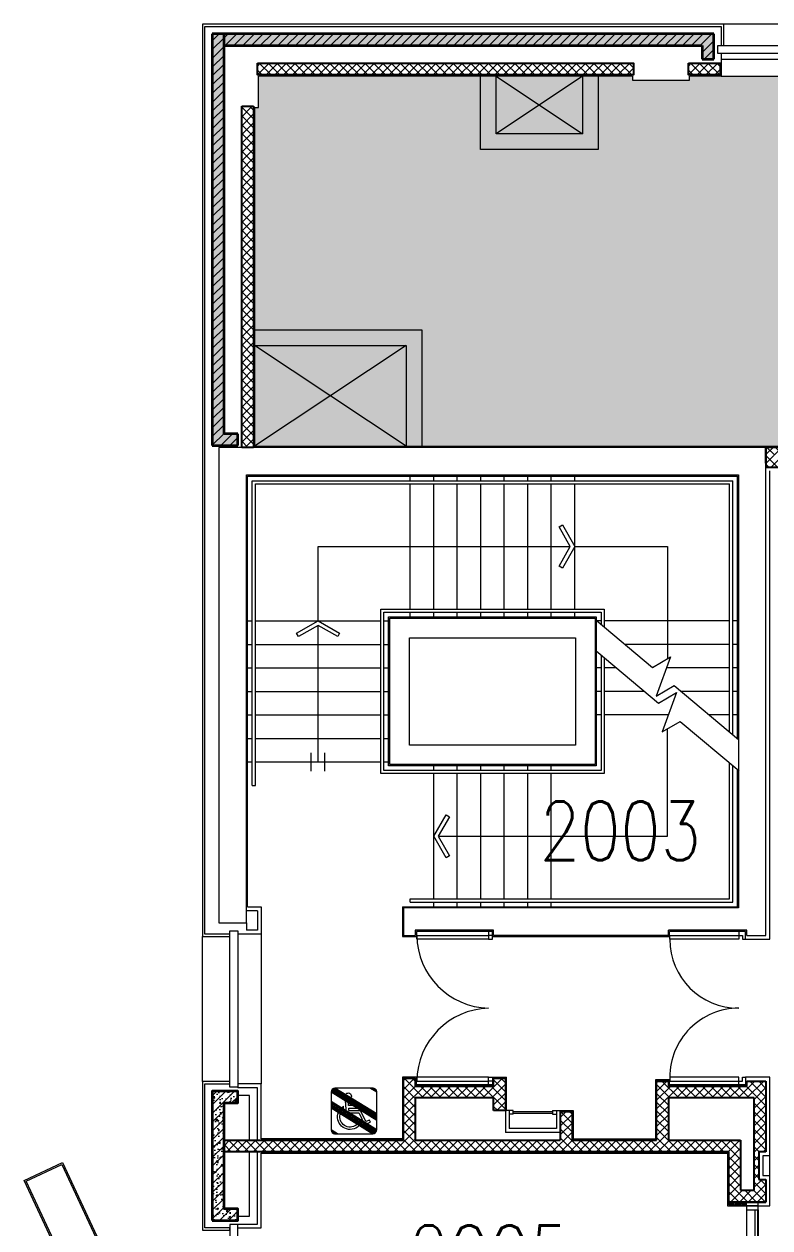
# Model space of a CAD drawing. Header units: inches. Extents: x 342932 to 557958, y 80625 to 242727.
# Drawn here: x 358656 to 368172, y 224757 to 240127 of the extents above; entities that cross this region are included whole.
import ezdxf
from ezdxf.enums import TextEntityAlignment as Align

# ---------------------------------------------------------------- set-up
doc = ezdxf.new("R2010")
doc.units = ezdxf.units.IN
doc.header["$MEASUREMENT"] = 0
for name, color, linetype, lineweight in [('0-Services', 8, 'Continuous', 20), ('First Floor$0$A-G2-G-Building-Elements-Below', 251, 'Continuous', 13), ('First Floor$0$A-G23-M-Stairs-Concrete', 251, 'Continuous', 15), ('First Floor$0$A-G23-M-Stairs-Railings', 251, 'Continuous', 15), ('First Floor$0$A-G250-G-Walls-Low-Level', 251, 'Continuous', 15), ('First Floor$0$A-G250-G-Walls-Precast-Concrete', 251, 'Continuous', 35), ('First Floor$0$A-G250-M-Walls-Blockwork', 7, 'Continuous', 25), ('First Floor$0$A-G250-M-Walls-Concrete', 251, 'Continuous', 20), ('First Floor$0$A-G250-M-Walls-Louvred', 251, 'Continuous', 9), ('First Floor$0$A-G252-H-Internal-Walls', 251, 'Continuous', 9), ('First Floor$0$A-G262-H-Precast-Panel', 251, 'Continuous', 5), ('First Floor$0$A-G312-M-Wall-Cladding-Panel', 7, 'Continuous', 9), ('First Floor$0$A-G312-M-Wall-Finish-Plaster', 7, 'Continuous', 15), ('First Floor$0$A-G321-M-Window', 251, 'Continuous', 9), ('First Floor$0$A-G322-M-Door', 251, 'Continuous', 15), ('First Floor$0$A-G52-M-Cutout', 251, 'Continuous', 9), ('First Floor$0$A-G572-Fire-Hose-Cabinet', 251, 'Continuous', 15), ('First Floor$0$A-Z036-G-Stair-Symbology', 251, 'Continuous', 15), ('First Floor$0$A-Z420-M-People', 251, 'Continuous', 20), ('First Floor$0$Z-Z001-S-Room-Name-Identification-250', 7, 'Continuous', 15)]:
    doc.layers.add(name, color=color, linetype=linetype, lineweight=lineweight)
doc.styles.add('First Floor$0$Tag-RomanS', font='romans.shx', dxfattribs={"width": 0.8})
pattern_1 = [(45, (361382.11, 239676.52), (-56.1266, 56.1266), []), (135, (361382.11, 239676.52), (-56.1266, -56.1266), [])]
pattern_2 = [(50, (361382.11, 239676.52), (182.1847, -15.9391), [19.05, -209.55]), (355, (361382.11, 239676.52), (-35.2428, 191.0566), [15.24, -167.64]), (100.451, (361397.3, 239675.2), (146.9425, 175.1167), [16.19, -178.09]), (46.1842, (361382.11, 239727.32), (271.079, -42.0423), [28.575, -314.325]), (96.6356, (361404.7, 239723.82), (237.4042, 247.4256), [24.285, -267.135]), (351.184, (361382.1, 239727.32), (237.4046, 247.425), [22.86, -251.46]), (21, (361407.51, 239714.62), (151.6149, -102.2655), [19.05, -209.55]), (326, (361407.51, 239714.62), (61.802, 184.188), [15.24, -167.64]), (71.4514, (361420.15, 239706.1), (213.4165, 81.9229), [16.19, -178.09]), (37.5, (361382.114, 239676.52), (3.0886, 84.55504), [0, -165.608, 0, -170.18, 0, -168.275]), (7.5, (361382.11, 239676.52), (66.81966, 100.1806), [0, -97.028, 0, -161.798, 0, -64.135]), (327.5, (361325.47, 239676.52), (135.5906, -5.72874), [0, -63.5, 0, -198.12, 0, -262.89]), (317.5, (361300.07, 239676.52), (148.1292, 25.4265), [0, -82.55, 0, -131.572, 0, -186.69])]
pattern_3 = [(45, (361382.11, 239676.52), (-56.1266, 56.1266), [])]

# ---------------------------------------------------------------- blocks, each defined once
blk = doc.blocks.new('First Floor$0$Discapacitado')
for p, q in [((-3.8, -13.9), (-5.5, 8.9)), ((-0.7, -3.7), (-1.2, 5)), ((-8.2, -4.8), (-7.9, -4.6)), ((-7.6, -8.5), (-7.9, -4.6)), ((13.4, -13.9), (-3.8, -13.9)), ((11.5, -3.7), (-0.8, -3.7)), ((-0.4, -10.5), (-0.6, -7.1)), ((-0.5, -7.1), (11.5, -7.1)), ((-0.4, -10.5), (15.1, -10.5)), ((11.5, -7.1), (11.5, -3.7)), ((13.4, -13.9), (20.7, -29.4)), ((22.9, -25.5), (15.5, -10.5)), ((14.5, -23.3), (16.4, -27.4)), ((20.7, -29.4), (28.9, -26.4)), ((27.6, -23.4), (22.9, -25.5)), ((28.9, -26.4), (27.6, -23.4))]:
    blk.add_line(p, q)
at = {"extrusion": (0, 0, -1)}
for centre, major_axis, start_param, end_param in [((-1.2, 9.3), (-3.01, 3.01), 5.382734, 10.195891), ((1.3, -19.1), (-12.1, -12.1), 4.427363, 8.051366), ((1.3, -19.1), (-9.81, -9.81), 4.23541, 7.939481)]:
    blk.add_ellipse(centre, major_axis=major_axis, ratio=1, start_param=start_param, end_param=end_param, dxfattribs=at)
mesh = blk.add_polyface()
corners = [(-21.2, -41.5), (-23, -40.4), (-21, -41.5), (-23.8, -39.1), (-19.3, -41.9), (-23.8, -39.1), (-19.3, -41.9), (-24.1, -38.6), (-18.8, -41.9), (-24.5, -36.7), (-16.1, -41.9), (-24.5, -36.7), (-16.1, -41.9), (-24.5, -6.7), (32.3, -41.9), (-24.5, -6.7), (32.3, -41.9), (-24.5, -5.1), (34.2, -41.5), (-24.5, -2.9), (36, -40.4), (-24.5, -0.4), (37.1, -38.6), (-24.5, 1.7), (37.5, -36.7), (37.5, -36.7), (-24.5, 1.7), (37.5, -36.7), (37.5, -36.7), (-24.5, 14.9), (37.5, -23.5), (-24.5, 14.9), (37.5, -23.5), (-24.1, 16.8), (37.5, -21.4), (-23, 18.6), (37.5, -18.9), (-21.2, 19.7), (37.5, -16.7), (-19.3, 20.1), (37.5, -15.1), (-19.3, 20.1), (37.5, -15.1), (29.2, 20.1), (37.5, 14.9), (37.5, 14.9), (37.5, 14.9), (29.2, 20.1), (37.5, 14.9), (37.1, 16.8), (31.9, 20.1), (36.8, 17.3), (32.3, 20.1), (36.8, 17.3), (32.3, 20.1), (36, 18.6), (34.1, 19.7), (34.2, 19.7)]
mesh.append_faces([[corners[k] for k in face] for face in [(0, 0, 2, 1), (1, 2, 4, 3), (3, 4, 6, 5), (5, 6, 8, 7), (7, 8, 10, 9), (9, 10, 12, 11), (11, 12, 14, 13), (13, 14, 16, 15), (15, 16, 18, 17), (17, 18, 20, 19), (19, 20, 22, 21), (21, 22, 24, 23), (23, 25, 28, 26), (25, 24, 27, 27), (26, 28, 30, 29), (29, 30, 32, 31), (31, 32, 34, 33), (33, 34, 36, 35), (35, 36, 38, 37), (37, 38, 40, 39), (39, 40, 42, 41), (41, 42, 44, 43), (43, 45, 48, 47), (47, 46, 49, 50), (50, 49, 51, 52), (52, 51, 53, 54), (54, 53, 55, 56), (56, 55, 57, 57)]], dxfattribs={"vtx0": -1, "vtx2": -1})
blk = doc.blocks.new('First Floor$0$Lobby Area Door1960-180')
at = {"layer": 'First Floor$0$A-G322-M-Door'}
for p, q in [((-1910, 130), (-1910, 180)), ((-50, 130), (-50, 180))]:
    blk.add_line(p, q, dxfattribs=at)
for points in [[(-1860, 180), (-1860, 1095), (-1910, 1095), (-1910, 180)], [(-100, 180), (-100, 1095), (-50, 1095), (-50, 180)], [(-1960, 130), (-1960, 180), (-1860, 180), (-1860, 130)], [(0, 130), (0, 180), (-100, 180), (-100, 130)]]:
    blk.add_lwpolyline(points, close=True, dxfattribs=at)
for centre, start, end in [((-1919, 156), 1.4588, 89.4728), ((-41, 156), 90.5272, 178.5412)]:
    blk.add_arc(centre, 939, start, end, dxfattribs=at)
blk = doc.blocks.new('First Floor$0$F-FHC')
at = {"ltscale": 0.2}
for p, q in [((700, 280), (0, 280)), ((0, 0), (0, 280)), ((650, 230), (50, 230)), ((50, 0), (50, 230)), ((650, 0), (650, 230)), ((700, 0), (700, 280)), ((50, 0), (0, 0)), ((100, 50), (50, 50)), ((50, 0), (50, 50)), ((100, 0), (50, 0)), ((100, 50), (100, 0)), ((100, 35), (600, 35)), ((100, 15), (600, 15)), ((600, 0), (600, 50)), ((600, 50), (650, 50)), ((600, 0), (650, 0)), ((650, 0), (650, 50)), ((650, 0), (700, 0))]:
    blk.add_line(p, q, dxfattribs=at)
blk = doc.blocks.new('First Floor$0$Door1-faculty offices-2200')
at = {"layer": 'First Floor$0$A-G321-M-Window'}
blk.add_lwpolyline([(50, -65), (1200, -65), (1200, -35), (50, -35)], close=True, dxfattribs=at)
at = {"layer": 'First Floor$0$A-G322-M-Door'}
for p, q in [((50, 75), (1200, 75)), ((50, -75), (1200, -75))]:
    blk.add_line(p, q, dxfattribs=at)
for points in [[(2100, 975), (2150, 975), (2150, 75), (2100, 75)], [(50, 75), (50, -75), (0, -75), (0, 75)], [(1250, 75), (1250, -75), (1200, -75), (1200, 75)], [(2200, 75), (2200, -75), (2150, -75), (2150, 75)]]:
    blk.add_lwpolyline(points, close=True, dxfattribs=at)
blk.add_arc((2150, 75), 900, 90, 180, dxfattribs=at)
blk = doc.blocks.new('First Floor$0$d1960-050')
at = {"layer": 'First Floor$0$A-G322-M-Door', "elevation": 0}
for points in [[(-1860, 218), (-1860, 1098), (-1910, 1098), (-1910, 218)], [(-100, 218), (-100, 1098), (-50, 1098), (-50, 218)], [(-1910, 218), (-1910, 168), (-1860, 168), (-1860, 130), (-1960, 130), (-1960, 218)], [(-50, 218), (-50, 168), (-100, 168), (-100, 130), (0, 130), (0, 218)]]:
    blk.add_lwpolyline(points, close=True, dxfattribs=at)
at = {"layer": 'First Floor$0$A-G322-M-Door'}
for centre, start, end in [((-1860, 218, 0), 360, 90), ((-100, 218, 0), 90, 180)]:
    blk.add_arc(centre, 880, start, end, dxfattribs=at)
blk = doc.blocks.new('First Floor$0$tag-roomname')
at = {"lineweight": 18, "ltscale": 0.01, "style": 'First Floor$0$Tag-RomanS', "width": 0.8}
blk.add_attdef('ROOM_NO_2', text='', height=3, dxfattribs=at).set_placement((0, 1.612), align=Align.MIDDLE_CENTER)
at = {"linetype": 'ByBlock', "lineweight": 15, "ltscale": 0.01, "style": 'First Floor$0$Tag-RomanS', "width": 0.8, "flags": 1}
for tag, p in [('ROOM_NAME_1', (0, -2.288)), ('ROOM_NAME_2', (0, -5.744))]:
    blk.add_attdef(tag, text='', height=2.5, dxfattribs=at).set_placement(p, align=Align.MIDDLE_CENTER)

msp = doc.modelspace()

# ---------------------------------------------------------------- hatches: boundary and pattern name
at = {"layer": '0-Services', "lineweight": 35}
h = msp.add_hatch(dxfattribs=at)
h.set_pattern_fill('ANGLE', color=256)
h.set_pattern_definition([(0, (354539.678, 239632.636), (0, 6.985), [5.08, -1.905]), (90, (354539.678, 239632.636), (-6.985, 4e-16), [5.08, -1.905])])
h.paths.add_polyline_path([(374572.1, 234736.5), (361597.1, 234736.5), (361597.1, 239061.5), (361647.1, 239061.5), (361647.1, 239461.5), (366417.1, 239461.5), (366417.1, 239411.5), (367147.1, 239411.5), (367147.1, 239461.5), (372117.1, 239461.5), (372117.1, 239411.5), (372847.1, 239411.5), (372847.1, 239461.5), (377267.1, 239461.5), (377267.1, 239411.5), (377667.1, 239411.5), (377667.1, 232556.5), (374572.1, 232556.5)])
h.paths.add_polyline_path([(394817.1, 218626.5), (394817.1, 216001.5), (402567.1, 216001.5), (402567.1, 212066.5), (398147.1, 212066.5), (398147.1, 212441.5), (397617.1, 212441.5), (397617.1, 212066.5), (392847.1, 212066.5), (392847.1, 212441.5), (392317.1, 212441.5), (392317.1, 212066.5), (391602.1, 212066.5), (391602.1, 212276.5), (388497.1, 212276.5), (388497.1, 212441.5), (387982.1, 212441.5), (387982.1, 218111.5), (388147.1, 218111.5), (388147.1, 218626.5)])
h.paths.add_polyline_path([(451978.5, 231961.5), (461113.7, 231961.5), (461113.7, 231911.5), (461571.4, 231911.5), (463336, 221559), (463621.9, 221607.8), (464304.9, 217600.9), (463664.2, 217491.5), (455513.5, 217491.5), (455513.5, 219796.5), (451978.5, 219796.5)])
at = {"layer": 'First Floor$0$A-G252-H-Internal-Walls'}
h = msp.add_hatch(dxfattribs=at)
h.set_pattern_fill('ANSI37', color=256, scale=25, style=0)
h.set_pattern_definition(pattern_1)
h.paths.add_polyline_path([(361632.1, 239626.5), (366432.1, 239626.5), (366432.1, 239476.5), (361632.1, 239476.5)])
h = msp.add_hatch(dxfattribs=at)
h.set_pattern_fill('ANSI37', color=256, scale=25, style=0)
h.set_pattern_definition(pattern_1)
h.paths.add_polyline_path([(367132.1, 239626.5), (367537.1, 239626.5), (367537.1, 239476.5), (367132.1, 239476.5)])
h = msp.add_hatch(dxfattribs=at)
h.set_pattern_fill('ANSI37', color=256, scale=25, style=0)
h.set_pattern_definition(pattern_1)
h.paths.add_polyline_path([(374557.1, 234471.5), (374557.1, 234721.5), (368122.1, 234721.5), (368122.1, 234471.5), (369557.1, 234471.5), (369557.1, 234571.5), (368222.1, 234571.5), (368222.1, 234621.5), (374457.1, 234621.5), (374457.1, 234571.5), (369707.1, 234571.5), (369707.1, 234471.5)])
h = msp.add_hatch(dxfattribs=at)
h.set_pattern_fill('ANSI37', color=256, scale=25, style=0)
h.set_pattern_definition([(45, (361382.11, 239676.52), (-56.1266, 56.1266), []), (135, (361382.11, 239676.52), (-56.1266, -56.1266), [])])
h.paths.add_polyline_path([(368122.1, 226631.5), (367877.1, 226631.5), (367877.1, 226566.5), (366877.1, 226566.5), (366877.1, 226631.5), (366727.1, 226631.5), (366727.1, 225876.9), (365647.1, 225876.9), (365647.1, 226241.9), (365497.1, 226241.9), (365497.1, 225876.9), (363647.1, 225876.9), (363647.1, 226416.5), (364647.1, 226416.5), (364647.1, 226256.9), (364797.1, 226256.9), (364797.1, 226666.5), (364647.1, 226666.5), (364647.1, 226566.5), (363647.1, 226566.5), (363647.1, 226666.5), (363497.1, 226666.5), (363497.1, 225876.9), (361207.1, 225876.9), (361207.1, 225727.9), (367647.1, 225727.9), (367647.1, 225086.5), (368122.1, 225086.5), (368122.1, 225376.5), (368032.1, 225376.5), (368032.1, 225726.5), (368122.1, 225726.5)])
h.paths.add_polyline_path([(367972.1, 226416.5), (367972.1, 225236.5), (367797.1, 225236.5), (367797.1, 225876.9), (366877.1, 225876.9), (366877.1, 226416.5)], flags=16)
h = msp.add_hatch(dxfattribs=at)
h.set_pattern_fill('AR-CONC', color=256, scale=0.3, angle=90, style=0)
h.set_pattern_definition([(40, (377882.12, 236436.52), (-4.78173, 54.6554), [5.715, -62.865]), (95, (377882.12, 236436.52), (57.317, -10.57285), [4.572, -50.292]), (349.549, (377881.72, 236441.076), (52.535, 44.08275), [4.857, -53.427]), (43.8158, (377897.36, 236436.52), (-12.6127, 81.3237), [8.5725, -94.2975]), (353.3644, (377896.31, 236443.3), (74.22767, 71.22127), [7.2855, -80.1405]), (98.816, (377897.36, 236436.52), (74.22754, 71.2214), [6.858, -75.438]), (69, (377893.55, 236444.14), (-30.67966, 45.48446), [5.715, -62.865]), (124, (377893.55, 236444.14), (55.2564, 18.5406), [4.572, -50.292]), (18.5486, (377890.993, 236447.93), (24.57686, 64.02495), [4.857, -53.427]), (52.5, (377882.12, 236436.522), (25.366512, 0.92658), [0, -49.6824, 0, -51.054, 0, -50.4825]), (82.5, (377882.12, 236436.522), (30.054172, 20.0459), [0, -29.1084, 0, -48.5394, 0, -19.2405]), (122.5, (377882.12, 236419.53), (-1.718623, 40.677179), [0, -19.05, 0, -59.436, 0, -78.867]), (132.5, (377882.12, 236411.91), (7.62795, 44.438754), [0, -24.765, 0, -39.4716, 0, -56.007])])
h.paths.add_polyline_path([(367647.1, 225051.5), (367647.1, 225086.5), (367872.1, 225086.5), (367872.1, 225051.5)])
at = {"layer": 'First Floor$0$A-G262-H-Precast-Panel'}
h = msp.add_hatch(dxfattribs=at)
h.set_pattern_fill('ANSI31', color=256, scale=25, style=0)
h.set_pattern_definition(pattern_3)
h.paths.add_polyline_path([(361207.1, 239851.5), (361207.1, 240001.5), (361057.1, 240001.5), (361057.1, 234746.5), (361382.1, 234746.5), (361382.1, 234896.5), (361207.1, 234896.5)])
h = msp.add_hatch(dxfattribs=at)
h.set_pattern_fill('AR-CONC', color=256, style=0)
h.set_pattern_definition(pattern_2)
h.paths.add_polyline_path([(361207.1, 239851.5), (361207.1, 240001.5), (361057.1, 240001.5), (361057.1, 234746.5), (361382.1, 234746.5), (361382.1, 234896.5), (361207.1, 234896.5)])
h = msp.add_hatch(dxfattribs=at)
h.set_pattern_fill('AR-CONC', color=256, style=0)
h.set_pattern_definition(pattern_2)
h.paths.add_polyline_path([(361207.1, 239851.5), (367307.1, 239851.5), (367307.1, 239676.5), (367457.1, 239676.5), (367457.1, 240001.5), (361207.1, 240001.5)])
h = msp.add_hatch(dxfattribs=at)
h.set_pattern_fill('ANSI31', color=256, scale=25, style=0)
h.set_pattern_definition(pattern_3)
h.paths.add_polyline_path([(361207.1, 239851.5), (367307.1, 239851.5), (367307.1, 239676.5), (367457.1, 239676.5), (367457.1, 240001.5), (361207.1, 240001.5)])
h = msp.add_hatch(dxfattribs=at)
h.set_pattern_fill('AR-CONC', color=256, style=0)
h.set_pattern_definition(pattern_2)
h.paths.add_polyline_path([(361057.1, 224851.5), (361382.1, 224851.5), (361382.1, 225001.5), (361207.1, 225001.5), (361207.1, 226351.5), (361382.1, 226351.5), (361382.1, 226501.5), (361057.1, 226501.5)])
h = msp.add_hatch(dxfattribs=at)
h.set_pattern_fill('ANSI31', color=256, scale=25, style=0)
h.set_pattern_definition(pattern_3)
h.paths.add_polyline_path([(361057.1, 224851.5), (361382.1, 224851.5), (361382.1, 225001.5), (361207.1, 225001.5), (361207.1, 226351.5), (361382.1, 226351.5), (361382.1, 226501.5), (361057.1, 226501.5)])

# ---------------------------------------------------------------- linework, layer by layer
at = {"layer": 'First Floor$0$A-G2-G-Building-Elements-Below'}
msp.add_line((371682.1, 240126.5), (367582.1, 240126.5), dxfattribs=at)
at = {"layer": 'First Floor$0$A-G23-M-Stairs-Concrete'}
for p, q in [((363582.1, 234296.5), (363582.1, 234356.5)), ((363582.1, 232656.5), (363582.1, 234256.5)), ((363882.1, 234296.5), (363882.1, 234356.5)), ((363882.1, 232656.5), (363882.1, 234256.5)), ((364182.1, 234296.5), (364182.1, 234356.5)), ((364182.1, 232656.5), (364182.1, 234256.5)), ((364482.1, 234296.5), (364482.1, 234356.5)), ((364482.1, 232656.5), (364482.1, 234256.5)), ((364782.1, 234296.5), (364782.1, 234356.5)), ((364782.1, 232656.5), (364782.1, 234256.5)), ((365082.1, 234296.5), (365082.1, 234356.5)), ((365082.1, 232656.5), (365082.1, 234256.5)), ((365382.1, 234296.5), (365382.1, 234356.5)), ((365382.1, 232656.5), (365382.1, 234256.5)), ((365682.1, 234296.5), (365682.1, 234356.5)), ((365682.1, 232656.5), (365682.1, 234256.5)), ((363582.1, 232556.5), (363582.1, 232616.5)), ((363882.1, 232556.5), (363882.1, 232616.5)), ((364182.1, 232556.5), (364182.1, 232616.5)), ((364482.1, 232556.5), (364482.1, 232616.5)), ((364782.1, 232556.5), (364782.1, 232616.5)), ((365082.1, 232556.5), (365082.1, 232616.5)), ((365382.1, 232556.5), (365382.1, 232616.5)), ((365682.1, 232556.5), (365682.1, 232616.5)), ((361507.1, 232506.5), (361567.1, 232506.5)), ((361607.1, 232506.5), (363207.1, 232506.5)), ((363247.1, 232506.5), (363307.1, 232506.5)), ((366017.1, 232506.5), (365967.1, 232506.5)), ((367657.1, 232506.5), (366057.1, 232506.5)), ((367757.1, 232506.5), (367697.1, 232506.5)), ((361507.1, 232206.5), (361567.1, 232206.5)), ((361607.1, 232206.5), (363207.1, 232206.5)), ((363247.1, 232206.5), (363307.1, 232206.5)), ((367657.1, 232206.5), (366324.6, 232206.5)), ((367757.1, 232206.5), (367697.1, 232206.5)), ((361507.1, 231906.5), (361567.1, 231906.5)), ((361607.1, 231906.5), (363207.1, 231906.5)), ((363247.1, 231906.5), (363307.1, 231906.5)), ((366017.1, 231906.5), (365957.1, 231906.5)), ((366215.6, 231906.5), (366057.1, 231906.5)), ((367657.1, 231906.5), (366853, 231906.5)), ((367757.1, 231906.5), (367697.1, 231906.5)), ((361507.1, 231606.5), (361567.1, 231606.5)), ((361607.1, 231606.5), (363207.1, 231606.5)), ((363247.1, 231606.5), (363307.1, 231606.5)), ((366017.1, 231606.5), (365957.1, 231606.5)), ((366573.1, 231606.5), (366057.1, 231606.5)), ((367657.1, 231606.5), (367039.7, 231606.5)), ((367757.1, 231606.5), (367697.1, 231606.5)), ((361507.1, 231306.5), (361567.1, 231306.5)), ((361607.1, 231306.5), (363207.1, 231306.5)), ((363247.1, 231306.5), (363307.1, 231306.5)), ((366017.1, 231306.5), (365957.1, 231306.5)), ((366876.8, 231306.5), (366057.1, 231306.5)), ((367657.1, 231306.5), (367397.2, 231306.5)), ((367757.1, 231306.5), (367697.1, 231306.5)), ((361507.1, 231006.5), (361567.1, 231006.5)), ((361607.1, 231006.5), (363207.1, 231006.5)), ((363247.1, 231006.5), (363307.1, 231006.5)), ((361507.1, 230706.5), (361567.1, 230706.5)), ((361607.1, 230706.5), (363207.1, 230706.5)), ((363247.1, 230706.5), (363307.1, 230706.5)), ((363882.1, 230596.5), (363882.1, 230656.5)), ((363882.1, 228956.5), (363882.1, 230556.5)), ((364182.1, 230596.5), (364182.1, 230656.5)), ((364182.1, 228956.5), (364182.1, 230556.5)), ((364482.1, 230596.5), (364482.1, 230656.5)), ((364482.1, 228956.5), (364482.1, 230556.5)), ((364782.1, 230596.5), (364782.1, 230656.5)), ((364782.1, 228956.5), (364782.1, 230556.5)), ((365082.1, 230596.5), (365082.1, 230656.5)), ((365082.1, 228956.5), (365082.1, 230556.5)), ((365382.1, 230596.5), (365382.1, 230656.5)), ((365382.1, 228956.5), (365382.1, 230556.5)), ((363882.1, 228856.5), (363882.1, 228916.5)), ((364182.1, 228856.5), (364182.1, 228916.5)), ((364482.1, 228856.5), (364482.1, 228916.5)), ((364782.1, 228856.5), (364782.1, 228916.5)), ((365082.1, 228856.5), (365082.1, 228916.5)), ((365382.1, 228856.5), (365382.1, 228916.5))]:
    msp.add_line(p, q, dxfattribs=at)
at = {"layer": 'First Floor$0$A-G23-M-Stairs-Railings'}
for p, q in [((361567.1, 234296.5), (367697.1, 234296.5)), ((361567.1, 230406.5), (361567.1, 234296.5)), ((361607.1, 230406.5), (361607.1, 234256.5)), ((361607.1, 234256.5), (367657.1, 234256.5)), ((367657.1, 231088.4, 0), (367657.1, 234256.5)), ((367697.1, 231054.9), (367697.1, 234296.5)), ((363207.1, 230556.5), (363207.1, 232656.5)), ((363207.1, 232656.5), (366057.1, 232656.5)), ((363247.1, 230596.5), (363247.1, 232616.5)), ((363247.1, 232616.5), (366017.1, 232616.5)), ((366017.1, 232616.5), (366017.1, 232464.6)), ((366057.1, 232656.5), (366057.1, 232431)), ((366017.1, 232073), (366017.1, 230596.5)), ((366057.1, 232039.5), (366057.1, 230556.5)), ((366057.1, 230556.5), (363207.1, 230556.5)), ((366017.1, 230596.5), (363247.1, 230596.5)), ((367657.1, 228956.5, 0), (367657.1, 230696.4, 0)), ((367697.1, 228916.5), (367697.1, 230662.8)), ((361567.1, 230406.5), (361607.1, 230406.5)), ((363582.1, 228916.5), (363582.1, 228956.5)), ((363582.1, 228956.5), (367657.1, 228956.5)), ((363582.1, 228916.5, 0), (367697.1, 228916.5))]:
    msp.add_line(p, q, dxfattribs=at)
at = {"layer": 'First Floor$0$A-G250-G-Walls-Low-Level'}
for p, q in [((367552.1, 239676.5, 0), (371712.1, 239676.5, 0)), ((367552.1, 239461.5), (371712.1, 239461.5)), ((360932.1, 226626.5), (360932.1, 228476.5)), ((361682.1, 228506.5), (361682.1, 226596.5))]:
    msp.add_line(p, q, dxfattribs=at)
at = {"layer": 'First Floor$0$A-G250-G-Walls-Precast-Concrete'}
for p, q in [((361057.1, 240001.5), (361057.1, 234746.5)), ((361207.1, 240001.5), (361057.1, 240001.5)), ((367457.1, 240001.5), (361207.1, 240001.5)), ((361207.1, 239851.5), (361207.1, 240001.5)), ((367457.1, 239676.5), (367457.1, 240001.5)), ((361207.1, 234896.5), (361207.1, 239851.5)), ((361207.1, 239851.5), (367307.1, 239851.5)), ((367307.1, 239851.5), (367307.1, 239676.5)), ((367307.1, 239676.5), (367457.1, 239676.5)), ((361382.1, 234896.5), (361207.1, 234896.5)), ((361382.1, 234746.5), (361382.1, 234896.5)), ((361057.1, 234746.5), (361382.1, 234746.5))]:
    msp.add_line(p, q, dxfattribs=at)
msp.add_lwpolyline([(361057.1, 224851.5), (361382.1, 224851.5), (361382.1, 225001.5), (361207.1, 225001.5), (361207.1, 226351.5), (361382.1, 226351.5), (361382.1, 226501.5), (361057.1, 226501.5), (361057.1, 224851.5)], dxfattribs=at)
at = {"layer": 'First Floor$0$A-G250-M-Walls-Blockwork'}
for p, q in [((361432.1, 239076.5), (361582.1, 239076.5)), ((361432.1, 234721.5), (361432.1, 239076.5)), ((361582.1, 239076.5), (361582.1, 234721.5)), ((361582.1, 234721.5), (361432.1, 234721.5)), ((368122.1, 234521.5), (368122.1, 234721.5)), ((374557.1, 234721.5), (368122.1, 234721.5)), ((368122.1, 234721.5), (368122.1, 234471.5)), ((368122.1, 234471.5), (369557.1, 234471.5)), ((363497.1, 225876.9, 0), (363497.1, 226666.5)), ((363497.1, 226666.5), (363647.1, 226666.5)), ((363647.1, 226666.5), (363647.1, 226566.5)), ((363647.1, 226566.5), (364647.1, 226566.5)), ((364647.1, 226566.5), (364647.1, 226666.5)), ((364647.1, 226666.5), (364797.1, 226666.5)), ((364797.1, 226666.5), (364797.1, 226256.9)), ((366727.1, 225876.9), (366727.1, 226631.5)), ((366727.1, 226631.5), (366877.1, 226631.5)), ((366877.1, 226631.5), (366877.1, 226566.5)), ((366877.1, 226566.5), (367877.1, 226566.5)), ((367877.1, 226566.5), (367877.1, 226631.5)), ((367877.1, 226631.5), (368122.1, 226631.5)), ((368122.1, 226631.5), (368122.1, 225726.5)), ((364647.1, 226416.5), (363647.1, 226416.5)), ((363647.1, 226416.5), (363647.1, 225876.9)), ((364647.1, 226256.9), (364647.1, 226416.5)), ((367972.1, 226416.5), (366877.1, 226416.5)), ((366877.1, 226416.5), (366877.1, 225876.9)), ((367972.1, 225236.5), (367972.1, 226416.5)), ((364797.1, 226256.9), (364647.1, 226256.9)), ((365497.1, 226241.9), (365497.1, 225876.9)), ((365497.1, 226241.9), (365647.1, 226241.9)), ((365647.1, 226241.9), (365647.1, 225876.9)), ((361207.1, 225727.9), (361207.1, 225876.9, 0)), ((361207.1, 225876.9, 0), (363497.1, 225876.9, 0)), ((363647.1, 225876.9), (365497.1, 225876.9)), ((365647.1, 225876.9), (366727.1, 225876.9)), ((366877.1, 225876.9), (367797.1, 225876.9)), ((367797.1, 225876.9), (367797.1, 225236.5)), ((367647.1, 225727.9), (361207.1, 225727.9)), ((367647.1, 225086.5), (367647.1, 225727.9)), ((368122.1, 225726.5), (368032.1, 225726.5)), ((368032.1, 225726.5), (368032.1, 225376.5)), ((368032.1, 225376.5), (368122.1, 225376.5)), ((368122.1, 225376.5), (368122.1, 225086.5)), ((367797.1, 225236.5), (367972.1, 225236.5)), ((367647.1, 225086.5, 0), (368122.1, 225086.5, 0)), ((368122.1, 225086.5), (367647.1, 225086.5))]:
    msp.add_line(p, q, dxfattribs=at)
for points in [[(361632.1, 239626.5), (366432.1, 239626.5), (366432.1, 239476.5), (361632.1, 239476.5)], [(367132.1, 239626.5), (367537.1, 239626.5), (367537.1, 239476.5), (367132.1, 239476.5)]]:
    msp.add_lwpolyline(points, close=True, dxfattribs=at)
at = {"layer": 'First Floor$0$A-G250-M-Walls-Concrete'}
for p, q in [((361142.1, 234721.5), (361142.1, 228651.5)), ((368122.1, 234721.5), (361142.1, 234721.5)), ((368122.1, 228491.5), (368122.1, 234721.5)), ((361492.1, 228651.5), (361492.1, 234371.5)), ((361492.1, 234371.5), (367772.1, 234371.5)), ((367772.1, 234371.5), (367772.1, 228841.5)), ((361632.1, 228806.5), (361492.1, 228806.5)), ((361632.1, 228806.5), (361632.1, 228556.5)), ((367772.1, 228841.5), (363497.1, 228841.5)), ((363497.1, 228841.5), (363497.1, 228491.5)), ((361142.1, 228651.5), (361492.1, 228651.5)), ((361492.1, 228651.5), (361492.1, 228556.5)), ((361632.1, 228556.5), (361492.1, 228556.5)), ((364647.1, 228556.5), (363647.1, 228556.5)), ((363647.1, 228556.5), (363647.1, 228491.5)), ((364647.1, 228491.5), (364647.1, 228556.5)), ((367877.1, 228556.5), (366877.1, 228556.5)), ((366877.1, 228491.5), (366877.1, 228556.5)), ((367877.1, 228491.5), (367877.1, 228556.5)), ((363497.1, 228491.5), (363647.1, 228491.5)), ((366877.1, 228491.5), (364647.1, 228491.5)), ((367877.1, 228491.5), (368122.1, 228491.5))]:
    msp.add_line(p, q, dxfattribs=at)
for points in [[(363322.1, 232541.5), (365942.1, 232541.5), (365942.1, 230671.5), (363322.1, 230671.5)], [(363572.1, 232291.5), (365692.1, 232291.5), (365692.1, 230921.5), (363572.1, 230921.5)]]:
    msp.add_lwpolyline(points, close=True, dxfattribs=at)
at = {"layer": 'First Floor$0$A-G250-M-Walls-Louvred'}
msp.add_lwpolyline([(371757.1, 239851.5), (371757.1, 239751.5), (367507.1, 239751.5), (367507.1, 239851.5)], close=True, dxfattribs=at)
at = {"layer": 'First Floor$0$A-G252-H-Internal-Walls'}
for p, q in [((361432.1, 239053), (361455.6, 239076.5)), ((361432.1, 238940.7), (361567.9, 239076.5)), ((361582.1, 238915.3), (361432.1, 239065.3)), ((361582.1, 239027.5), (361533.1, 239076.5)), ((361432.1, 238828.5), (361582.1, 238978.5)), ((361582.1, 238803), (361432.1, 238953)), ((361432.1, 238716.2), (361582.1, 238866.2)), ((361582.1, 238690.7), (361432.1, 238840.7)), ((361432.1, 238604), (361582.1, 238754)), ((361582.1, 238578.5), (361432.1, 238728.5)), ((361432.1, 238491.7), (361582.1, 238641.7)), ((361582.1, 238466.2), (361432.1, 238616.2)), ((361432.1, 238379.5), (361582.1, 238529.5)), ((361582.1, 238354), (361432.1, 238504)), ((361432.1, 238267.2), (361582.1, 238417.2)), ((361582.1, 238241.7), (361432.1, 238391.7)), ((361432.1, 238155), (361582.1, 238305)), ((361582.1, 238129.5), (361432.1, 238279.5)), ((361432.1, 238042.7), (361582.1, 238192.7)), ((361582.1, 238017.2), (361432.1, 238167.2)), ((361432.1, 237930.5), (361582.1, 238080.5)), ((361582.1, 237905), (361432.1, 238055)), ((361432.1, 237818.2), (361582.1, 237968.2)), ((361582.1, 237792.7), (361432.1, 237942.7)), ((361432.1, 237706), (361582.1, 237856)), ((361582.1, 237680.5), (361432.1, 237830.5)), ((361432.1, 237593.7), (361582.1, 237743.7)), ((361582.1, 237568.2), (361432.1, 237718.2)), ((361432.1, 237481.5), (361582.1, 237631.5)), ((361582.1, 237456), (361432.1, 237606)), ((361432.1, 237369.2), (361582.1, 237519.2)), ((361582.1, 237343.7), (361432.1, 237493.7)), ((361432.1, 237257), (361582.1, 237407)), ((361582.1, 237231.5), (361432.1, 237381.5)), ((361432.1, 237144.7), (361582.1, 237294.7)), ((361582.1, 237119.2), (361432.1, 237269.2)), ((361432.1, 237032.4), (361582.1, 237182.4)), ((361582.1, 237007), (361432.1, 237157)), ((361432.1, 236920.2), (361582.1, 237070.2)), ((361582.1, 236894.7), (361432.1, 237044.7)), ((361432.1, 236807.9), (361582.1, 236957.9)), ((361582.1, 236782.4), (361432.1, 236932.4)), ((361432.1, 236695.7), (361582.1, 236845.7)), ((361582.1, 236670.2), (361432.1, 236820.2)), ((361432.1, 236583.4), (361582.1, 236733.4)), ((361582.1, 236557.9), (361432.1, 236707.9)), ((361432.1, 236471.2), (361582.1, 236621.2)), ((361582.1, 236445.7), (361432.1, 236595.7)), ((361432.1, 236358.9), (361582.1, 236508.9)), ((361582.1, 236333.4), (361432.1, 236483.4)), ((361432.1, 236246.7), (361582.1, 236396.7)), ((361582.1, 236221.2), (361432.1, 236371.2)), ((361432.1, 236134.4), (361582.1, 236284.4)), ((361582.1, 236108.9), (361432.1, 236258.9)), ((361432.1, 236022.2), (361582.1, 236172.2)), ((361582.1, 235996.7), (361432.1, 236146.7)), ((361432.1, 235909.9), (361582.1, 236059.9)), ((361582.1, 235884.4), (361432.1, 236034.4)), ((361432.1, 235797.7), (361582.1, 235947.7)), ((361582.1, 235772.2), (361432.1, 235922.2)), ((361432.1, 235685.4), (361582.1, 235835.4)), ((361582.1, 235659.9), (361432.1, 235809.9)), ((361432.1, 235573.2), (361582.1, 235723.2)), ((361582.1, 235547.7), (361432.1, 235697.7)), ((361432.1, 235460.9), (361582.1, 235610.9)), ((361582.1, 235435.4), (361432.1, 235585.4)), ((361432.1, 235348.6), (361582.1, 235498.6)), ((361582.1, 235323.2), (361432.1, 235473.2)), ((361432.1, 235236.4), (361582.1, 235386.4)), ((361582.1, 235210.9), (361432.1, 235360.9)), ((361432.1, 235124.1), (361582.1, 235274.1)), ((361582.1, 235098.6), (361432.1, 235248.6)), ((361432.1, 235011.9), (361582.1, 235161.9)), ((361582.1, 234986.4), (361432.1, 235136.4)), ((361432.1, 234899.6), (361582.1, 235049.6)), ((361582.1, 234874.1), (361432.1, 235024.1)), ((361432.1, 234787.4), (361582.1, 234937.4)), ((361582.1, 234761.9), (361432.1, 234911.9)), ((361510.2, 234721.5), (361432.1, 234799.6)), ((361478.5, 234721.5), (361582.1, 234825.1))]:
    msp.add_line(p, q, dxfattribs=at)
at = {"layer": 'First Floor$0$A-G312-M-Wall-Cladding-Panel'}
for points in [[(361282.1, 228476.5), (361282.1, 228506.5), (360962.1, 228506.5), (360962.1, 240096.5), (367552.1, 240096.5), (367552.1, 239851.5), (367582.1, 239851.5), (367582.1, 240126.5), (360932.1, 240126.5), (360932.1, 228476.5), (361282.1, 228476.5)], [(361282.1, 226626.5), (360932.1, 226626.5), (360932.1, 224726.5), (361282.1, 224726.5), (361282.1, 224756.5), (360962.1, 224756.5), (360962.1, 226596.5), (361282.1, 226596.5), (361282.1, 226626.5)]]:
    msp.add_lwpolyline(points, dxfattribs=at)
for points in [[(358655.8, 225363.5), (359145.2, 225591.7), (360546.2, 222587.3), (360056.8, 222359.1)], [(358682.4, 225353.9), (359135.5, 225565.2), (360519.6, 222597), (360066.5, 222385.7)]]:
    msp.add_lwpolyline(points, close=True, dxfattribs=at)
at = {"layer": 'First Floor$0$A-G312-M-Wall-Finish-Plaster'}
for p, q in [((361597.1, 239061.5), (361597.1, 234736.5)), ((361597.1, 234736.5), (374572.1, 234736.5)), ((368172.1, 228441.5, 0), (368172.1, 234421.5)), ((361507.1, 234356.5), (367757.1, 234356.5)), ((361507.1, 228856.5), (361507.1, 234356.5)), ((367757.1, 231004.5, 0), (367757.1, 234356.5)), ((367757.1, 228856.5, 0), (367757.1, 230612.5, 0)), ((361507.1, 228856.5), (361682.1, 228856.5)), ((361682.1, 228856.5), (361682.1, 228506.5)), ((363482.1, 228856.5, 0), (367757.1, 228856.5)), ((363482.1, 228856.5, 0), (363482.1, 228476.5, 0)), ((361682.1, 228506.5), (361382.1, 228506.5)), ((363482.1, 228476.5, 0), (363662.1, 228476.5)), ((364632.1, 228541.5), (363662.1, 228541.5)), ((363662.1, 228541.5), (363662.1, 228476.5)), ((364632.1, 228476.5), (364632.1, 228541.5)), ((364632.1, 228476.5, 0), (366892.1, 228476.5)), ((367862.1, 228541.5), (366892.1, 228541.5)), ((366892.1, 228476.5), (366892.1, 228541.5)), ((367862.1, 228441.5), (367862.1, 228541.5)), ((367862.1, 228441.5), (368172.1, 228441.5)), ((363482.1, 226681.5), (363482.1, 225891.9)), ((363662.1, 226681.5), (363482.1, 226681.5)), ((363662.1, 226581.5), (363662.1, 226681.5)), ((364632.1, 226581.5), (363662.1, 226581.5)), ((364632.1, 226681.5), (364632.1, 226581.5)), ((364632.1, 226681.5), (364812.1, 226681.5)), ((364812.1, 226256.9), (364812.1, 226681.5)), ((366712.1, 226646.5), (366712.1, 225891.9, 0)), ((366892.1, 226646.5), (366712.1, 226646.5)), ((366892.1, 226581.5), (366892.1, 226646.5)), ((367862.1, 226581.5), (366892.1, 226581.5)), ((368172.1, 226681.5, 0), (367862.1, 226681.5)), ((367862.1, 226681.5), (367862.1, 226581.5)), ((368172.1, 225036.5, 0), (368172.1, 226681.5, 0)), ((361382.1, 226551.5), (361382.1, 226546.5)), ((364797.1, 226256.9), (364812.1, 226256.9)), ((365497.1, 226256.9), (365662.1, 226256.9)), ((365497.1, 226256.9), (365497.1, 226241.9)), ((365662.1, 226256.9), (365662.1, 225891.9)), ((365662.1, 225891.9), (366712.1, 225891.9, 0)), ((361682.1, 224756.5), (361682.1, 225711.9)), ((361682.1, 225711.9), (367632.1, 225711.9)), ((367632.1, 225711.9), (367632.1, 225036.5, 0)), ((367632.1, 225036.5, 0), (368172.1, 225036.5)), ((367647.1, 225086.5, 0), (367647.1, 225051.5, 0)), ((367647.1, 225051.5, 0), (367872.1, 225051.5)), ((367872.1, 225036.5), (367872.1, 225086.5, 0)), ((367872.1, 225036.5), (368172.1, 225036.5)), ((368022.1, 225036.5), (368022.1, 225086.5, 0)), ((361382.1, 224801.5), (361382.1, 224806.5)), ((361382.1, 224756.5), (361682.1, 224756.5))]:
    msp.add_line(p, q, dxfattribs=at)
for points in [[(367552.1, 239751.5), (367552.1, 239461.5), (367147.1, 239461.5)], [(361597.1, 239061.5), (361647.1, 239061.5), (361647.1, 239461.5)], [(366417.1, 239461.5), (361647.1, 239461.5)], [(366417.1, 239461.5), (366417.1, 239411.5), (367147.1, 239411.5), (367147.1, 239461.5)], [(363307.1, 232556.5), (365957.1, 232556.5), (365957.1, 230656.5), (363307.1, 230656.5), (363307.1, 232556.5)], [(363482.1, 225891.9), (361682.1, 225891.9), (361682.1, 226596.5), (361682.1, 226596.5), (361382.1, 226596.5)], [(361632.1, 225876.9), (361632.1, 226546.5), (361382.1, 226546.5)], [(361532.1, 225876.9), (361532.1, 226446.5), (361382.1, 226446.5)], [(361382.1, 224806.5), (361632.1, 224806.5), (361632.1, 225727.9)], [(361382.1, 224906.5), (361532.1, 224906.5), (361532.1, 225727.9)]]:
    msp.add_lwpolyline(points, dxfattribs=at)
at = {"layer": 'First Floor$0$A-G312-M-Wall-Finish-Plaster', "elevation": 0}
msp.add_lwpolyline([(368172.1, 225676.5), (368082.1, 225676.5), (368082.1, 225426.5), (368172.1, 225426.5)], dxfattribs=at)
at = {"layer": 'First Floor$0$A-G321-M-Window'}
for points in [[(361282.1, 228551.5), (361382.1, 228551.5), (361382.1, 226551.5), (361282.1, 226551.5)], [(361382.1, 223051.5), (361382.1, 224801.5), (361282.1, 224801.5), (361282.1, 223051.5)]]:
    msp.add_lwpolyline(points, close=True, dxfattribs=at)
at = {"layer": 'First Floor$0$A-G52-M-Cutout'}
for p, q in [((365779.6, 239461.5), (364679.6, 238726.6)), ((364679.6, 239461.5), (365779.6, 238726.6)), ((364679.6, 238726.6), (364679.6, 239461.5)), ((365779.6, 239461.5), (365779.6, 238726.6)), ((365779.6, 238726.6), (364679.6, 238726.6)), ((363532.1, 236021.5), (361597.1, 234736.5)), ((363532.1, 234736.5), (361597.1, 236021.5)), ((361597.1, 236021.5), (363532.1, 236021.5)), ((363532.1, 236021.5), (363532.1, 234736.5))]:
    msp.add_line(p, q, dxfattribs=at)
for points in [[(365979.6, 239461.5), (365979.6, 238526.6), (364479.6, 238526.6), (364479.6, 239461.5)], [(361597.1, 236221.5), (363732.1, 236221.5), (363732.1, 234736.5)]]:
    msp.add_lwpolyline(points, dxfattribs=at)
at = {"layer": 'First Floor$0$A-Z036-G-Stair-Symbology'}
for p, q in [((362407.1, 232506.5), (362407.1, 233456.5)), ((362407.1, 233456.5), (365624.5, 233456.5)), ((362407.1, 230706.5), (362407.1, 232448.9)), ((362319.1, 230590), (362319.1, 230823)), ((362495.1, 230590), (362495.1, 230823))]:
    msp.add_line(p, q, dxfattribs=at)
for points in [[(365524.9, 233181.4), (365481.5, 233206.2), (365624.5, 233456.5), (365481.5, 233706.8), (365524.9, 233731.6), (365682.1, 233456.5), (365524.9, 233181.4)], [(362682.2, 232349.3), (362657.4, 232305.9), (362407.1, 232448.9), (362156.8, 232305.9), (362132, 232349.3), (362407.1, 232506.5), (362682.2, 232349.3)], [(363944.7, 229756.5), (366867.1, 229756.5), (366867.1, 231131)], [(364039.3, 230031.6), (364082.7, 230006.8), (363939.7, 229756.5), (364082.7, 229506.2), (364039.3, 229481.4), (363882.1, 229756.5), (364039.3, 230031.6)]]:
    msp.add_lwpolyline(points, dxfattribs=at)
at = {"layer": 'First Floor$0$A-Z036-G-Stair-Symbology', "ltscale": 0.02}
for points in [[(365687.1, 233456.5), (366867.1, 233456.5), (366867.1, 232025.1)], [(365957.1, 232123.4), (366750.2, 231457.9)], [(366750.2, 231457.9), (366980.3, 231590.7), (366798.6, 231091.4), (367028.2, 231224.1), (367781, 230592.4)]]:
    msp.add_lwpolyline(points, dxfattribs=at)
at = {"layer": 'First Floor$0$A-Z036-G-Stair-Symbology', "elevation": 0}
for points in [[(365957.1, 232514.9), (366673.8, 231913.5)], [(366952.2, 231679.9), (367772.1, 230991.9)]]:
    msp.add_lwpolyline(points, dxfattribs=at)
at = {"layer": 'First Floor$0$A-Z036-G-Stair-Symbology', "ltscale": 0.02, "elevation": 0}
msp.add_lwpolyline([(366673.8, 231913.5), (366903.9, 232046.4), (366722.2, 231547.1), (366952.2, 231679.9)], dxfattribs=at)

# ---------------------------------------------------------------- block references
at = {"layer": 'First Floor$0$A-G322-M-Door', "rotation": 90}
for name, p in [('First Floor$0$Lobby Area Door1960-180', (364762.1, 228541.5)), ('First Floor$0$d1960-050', (367992.1, 228541.5, 0))]:
    msp.add_blockref(name, p, dxfattribs=at)
at = {"layer": 'First Floor$0$A-G322-M-Door', "xscale": -1, "rotation": 90}
msp.add_blockref('First Floor$0$Door1-faculty offices-2200', (367947.1, 225036.5), dxfattribs=at)
at = {"layer": 'First Floor$0$A-G572-Fire-Hose-Cabinet', "xscale": -1, "rotation": 180}
msp.add_blockref('First Floor$0$F-FHC', (364797.1, 226256.9), dxfattribs=at)
at = {"layer": 'First Floor$0$A-Z420-M-People', "xscale": 9.374999994179234, "yscale": 9.375000023283064, "zscale": 9.374999994179234}
msp.add_blockref('First Floor$0$Discapacitado', (362803.6, 226352.6, 0), dxfattribs=at)
msp.add_blockref('First Floor$0$Discapacitado', (362803.6, 226352.6, 0), dxfattribs=at)
at = {"layer": 'First Floor$0$Z-Z001-S-Room-Name-Identification-250'}
ref = msp.add_blockref('First Floor$0$tag-roomname', (366264.4, 229423.4), dxfattribs=dict(at, xscale=250, yscale=250, zscale=250))
ref.add_attrib('ROOM_NO_2', '2003', dxfattribs={"layer": '0', "lineweight": 18, "ltscale": 0.01, "height": 750, "style": 'First Floor$0$Tag-RomanS', "width": 0.8}).set_placement((366264.4, 229826.3), align=Align.MIDDLE_CENTER)
ref = msp.add_blockref('First Floor$0$tag-roomname', (364591.6, 224010.9), dxfattribs=dict(at, xscale=250, yscale=250, zscale=250))
ref.add_attrib('ROOM_NO_2', '2005', dxfattribs={"layer": '0', "lineweight": 18, "ltscale": 0.01, "height": 750, "style": 'First Floor$0$Tag-RomanS', "width": 0.8}).set_placement((364591.6, 224413.8), align=Align.MIDDLE_CENTER)

doc.saveas('drawing.dxf')
